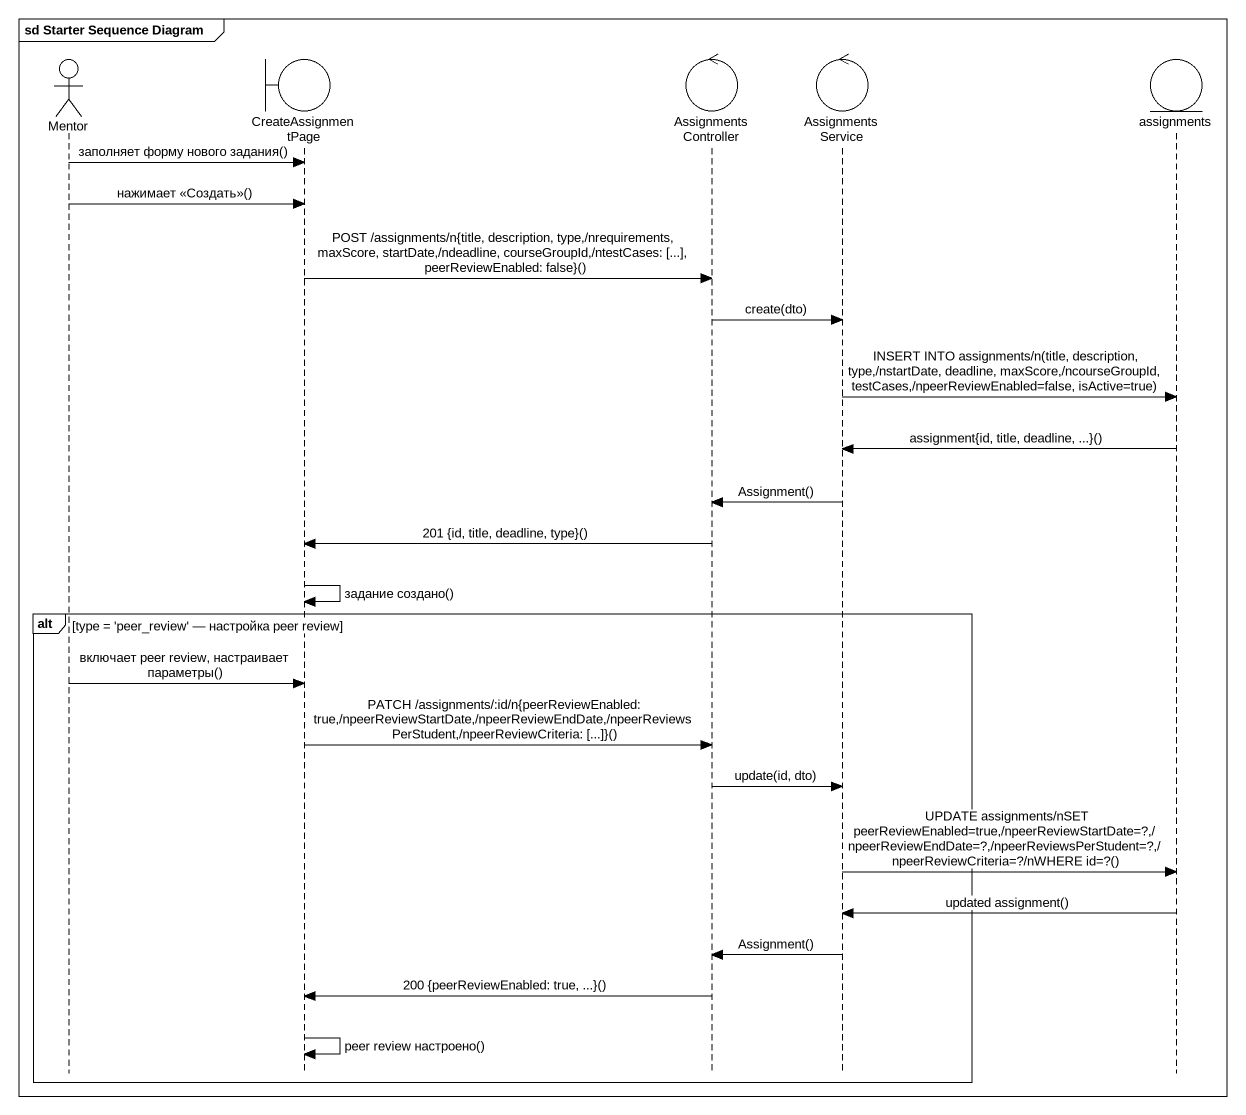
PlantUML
@startuml
mainframe sd Starter Sequence Diagram
hide footbox
actor Mentor
boundary CreateAssignmentPage
control AssignmentsController
control AssignmentsService
entity assignments

Mentor -> CreateAssignmentPage : заполняет форму нового задания()
Mentor -> CreateAssignmentPage : нажимает <<Создать>>()
CreateAssignmentPage -> AssignmentsController : POST /assignments/n{title, description, type,/nrequirements, maxScore, startDate,/ndeadline, courseGroupId,/ntestCases: [...], peerReviewEnabled: false}()
AssignmentsController -> AssignmentsService : create(dto)
AssignmentsService -> assignments : INSERT INTO assignments/n(title, description, type,/nstartDate, deadline, maxScore,/ncourseGroupId, testCases,/npeerReviewEnabled=false, isActive=true)
assignments -> AssignmentsService : assignment{id, title, deadline, ...}()
AssignmentsService -> AssignmentsController : Assignment()
AssignmentsController -> CreateAssignmentPage : 201 {id, title, deadline, type}()
CreateAssignmentPage -> CreateAssignmentPage : задание создано()
alt type = 'peer_review' — настройка peer review
  Mentor -> CreateAssignmentPage : включает peer review, настраивает параметры()
  CreateAssignmentPage -> AssignmentsController : PATCH /assignments/:id/n{peerReviewEnabled: true,/npeerReviewStartDate,/npeerReviewEndDate,/npeerReviewsPerStudent,/npeerReviewCriteria: [...]}()
  AssignmentsController -> AssignmentsService : update(id, dto)
  AssignmentsService -> assignments : UPDATE assignments/nSET peerReviewEnabled=true,/npeerReviewStartDate=?,/npeerReviewEndDate=?,/npeerReviewsPerStudent=?,/npeerReviewCriteria=?/nWHERE id=?()
  assignments -> AssignmentsService : updated assignment()
  AssignmentsService -> AssignmentsController : Assignment()
  AssignmentsController -> CreateAssignmentPage : 200 {peerReviewEnabled: true, ...}()
  CreateAssignmentPage -> CreateAssignmentPage : peer review настроено()
end
@enduml
